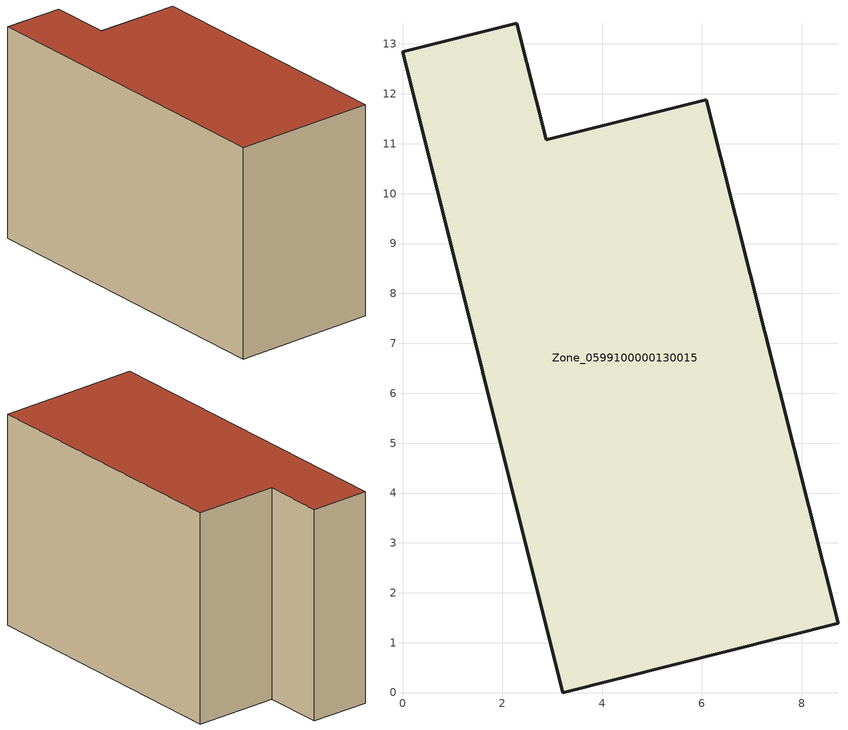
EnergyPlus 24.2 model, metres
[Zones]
Zone_0599100000130015
 floor ground (C_G): 3.21,0 0,12.84 2.29,13.41 2.88,11.08 6.09,11.88 8.73,1.39 z0
 wall outside (C_F): 3.21,0 8.73,1.39 6.09,11.88 2.88,11.08 2.29,13.41 0,12.84 3.21,0 z0:8.36
 roof outside (C_R): 0,12.84 3.21,0 8.73,1.39 6.09,11.88 2.88,11.08 2.29,13.41 z8.36
[BUILDING]
Pand.0599100000130015: North Axis=0; Terrain=City; Loads Convergence Tolerance Value=0.04; Temperature Convergence Tolerance Value=0.4; Solar Distribution=FullExterior; Maximum Number of Warmup Days=25; Minimum Number of Warmup Days=1
[Site:Location]
Rotterdam.The.Hague.AP_ZH_NLD Design_Conditions: Latitude=51.96; Longitude=4.45; Time Zone=1; Elevation=-4.5
[SITE:GROUNDTEMPERATURE:BUILDINGSURFACE]
18, 18, 18, 18, 18, 18, 18, 18, 18, 18, 18, 18
[MATERIAL] Thermal Absorptance=0.9; Solar Absorptance=0.7; Visible Absorptance=0.7
Name | Roughness | Thickness | Conductivity | Density | Specific Heat
G.TC.1975-1991 | MediumSmooth | 0.15 | 0.288461 | 540 | 1210
F.TC.1975-1991 | Rough | 0.3 | 0.230769 | 1920 | 840
R.TC.1975-1991 | MediumRough | 0.2 | 0.153846 | 1500 | 1000
[CONSTRUCTION]
C_G: G.TC.1975-1991
C_F: F.TC.1975-1991
C_R: R.TC.1975-1991
[ZONE]
Zone_0599100000130015: Type=1; Multiplier=1; Ceiling Height=Autocalculate; Volume=Autocalculate; Floor Area=autocalculate; Part of Total Floor Area=Yes
[ZONEINFILTRATION:DESIGNFLOWRATE]
Infil_Zone_0599100000130015: Zone or ZoneList or Space or SpaceList=Zone_0599100000130015; Schedule=AlwaysOn; Design Flow Rate Calculation Method=Flow/Area; Flow Rate per Floor Area=0.003; Constant Term Coefficient=1; Temperature Term Coefficient=0; Velocity Term Coefficient=0; Velocity Squared Term Coefficient=0
[HVACTEMPLATE:ZONE:IDEALLOADSAIRSYSTEM]
Zone_0599100000130015: Maximum Heating Supply Air Temperature=50; Minimum Cooling Supply Air Temperature=13; Maximum Heating Supply Air Humidity Ratio=0.0156; Minimum Cooling Supply Air Humidity Ratio=0.0077; Heating Limit=NoLimit; Cooling Limit=NoLimit; Dehumidification Control Type=ConstantSensibleHeatRatio; Cooling Sensible Heat Ratio=0.7; Dehumidification Setpoint=60; Humidification Control Type=None; Humidification Setpoint=30; Outdoor Air Method=None; Outdoor Air Flow Rate per Person=0.00944; Outdoor Air Flow Rate per Zone Floor Area=0; Outdoor Air Flow Rate per Zone=0; Demand Controlled Ventilation Type=None; Outdoor Air Economizer Type=NoEconomizer; Heat Recovery Type=None; Sensible Heat Recovery Effectiveness=0.7; Latent Heat Recovery Effectiveness=0.65
[ZONECONTROL:THERMOSTAT]
ThermostatControl_Zone_0599100000130015: Zone or ZoneList=Zone_0599100000130015; Control Type Schedule=DualSetpointControlType; Control 1=Thermostat_Zone_0599100000130015; Temperature Difference Between Cutout And Setpoint=0
[THERMOSTATSETPOINT:DUALSETPOINT]
Thermostat_Zone_0599100000130015: Heating Setpoint Temperature Schedule=HeatingSetpoint_Zone_0599100000130015; Cooling Setpoint Temperature Schedule=CoolingSetpoint_Zone_0599100000130015
[SCHEDULE:COMPACT]
HeatingSetpoint_Zone_0599100000130015: Through: 12/31, For: AllDays, Until: 24:00, 21
CoolingSetpoint_Zone_0599100000130015: Through: 12/31, For: AllDays, Until: 24:00, 24
DualSetpointControlType: Through: 12/31, For: AllDays, Until: 24:00, 4
AlwaysOn: Through: 12/31, For: AllDays, Until: 24:00, 1
